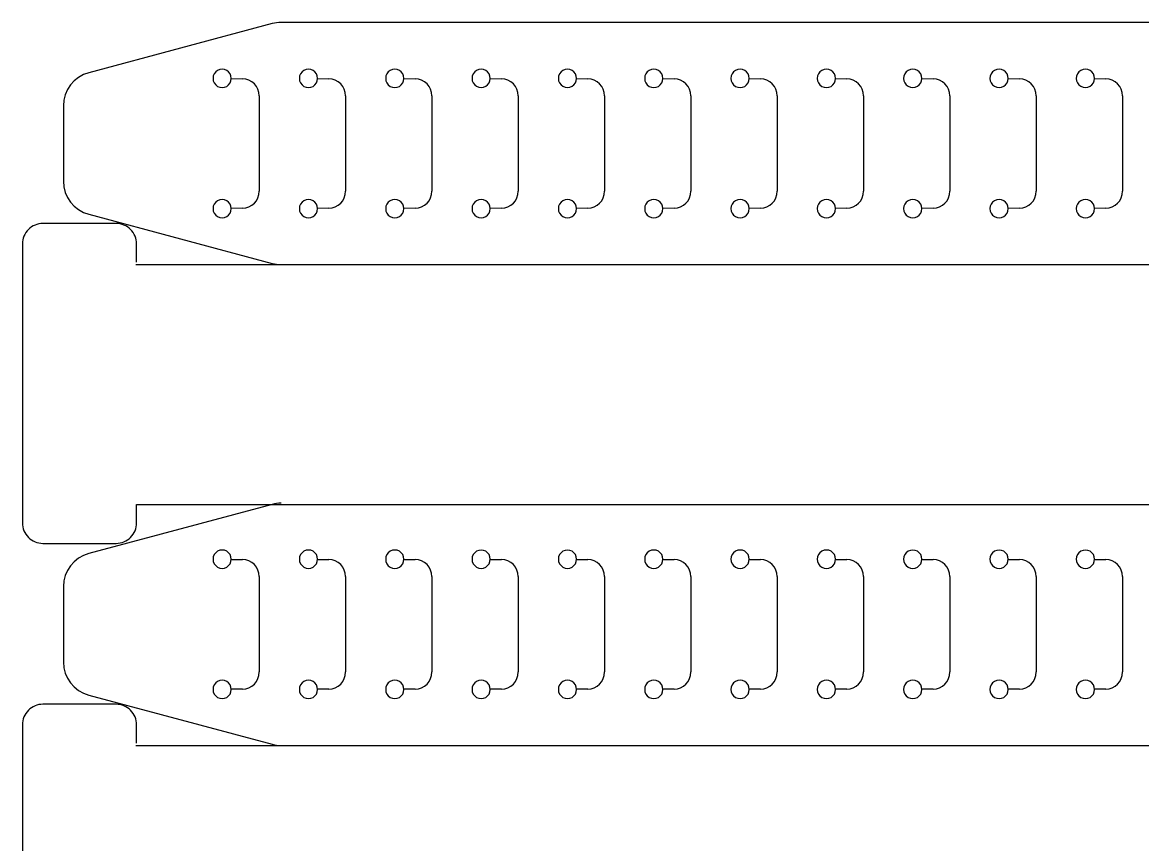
# Model space of a CAD drawing. Extents: x 8 to 984, y 25 to 710.
# Drawn here: x 11.8 to 109.9, y 237.8 to 309.8 of the extents above; entities that cross this region are included whole.
import ezdxf

# ---------------------------------------------------------------- set-up
doc = ezdxf.new("R2010")
doc.units = 0
doc.layers.add('Layer_1', color=7, linetype='CONTINUOUS')

msp = doc.modelspace()

# ---------------------------------------------------------------- linework, layer by layer
at = {"layer": 'Layer_1', "color": 7}
for p, q in [((33.685303, 309.700784), (17.630095, 305.398818)), ((377.04821, 309.803019), (34.461752, 309.803019)), ((15.406563, 302.501048), (15.406563, 295.905012)), ((17.630095, 293.007216), (33.685303, 288.70525)), ((20.02047, 292.206349), (13.620464, 292.206349)), ((11.820477, 290.406335), (11.820477, 266.006353)), ((21.820484, 288.806347), (21.820484, 290.406335)), ((21.761749, 288.603015), (377.04821, 288.603015)), ((33.685303, 267.618406), (17.630095, 263.31644)), ((21.820484, 266.006353), (21.820484, 267.606341)), ((21.820484, 267.606341), (364.406947, 267.606341)), ((13.620464, 264.20634), (20.02047, 264.20634)), ((15.406563, 260.418671), (15.406563, 253.822635)), ((20.02047, 250.123971), (13.620464, 250.123971)), ((17.630095, 250.924839), (33.685303, 246.622872)), ((11.820477, 248.323958), (11.820477, 223.923977)), ((21.820484, 246.72397), (21.820484, 248.323958)), ((21.761749, 246.520637), (377.04821, 246.520637))]:
    msp.add_line(p, q, dxfattribs=at)
at = {"layer": 'Layer_1', "color": 1}
for p, q in [((30.106443, 304.890341), (31.078839, 304.874996)), ((30.106549, 304.903015), (30.106549, 304.903015)), ((37.663419, 304.890341), (38.635816, 304.874996)), ((37.663525, 304.903015), (37.663525, 304.903015)), ((45.220424, 304.890341), (46.192792, 304.874996)), ((45.220501, 304.903015), (45.220501, 304.903015)), ((52.777395, 304.890341), (53.749792, 304.874996)), ((52.777501, 304.903015), (52.777501, 304.903015)), ((60.334372, 304.890341), (61.306768, 304.874996)), ((60.33448, 304.903015), (60.33448, 304.903015)), ((67.89135, 304.890341), (68.863747, 304.874996)), ((67.891454, 304.903015), (67.891454, 304.903015)), ((75.448324, 304.890341), (76.420721, 304.874996)), ((75.44843, 304.903015), (75.44843, 304.903015)), ((83.005327, 304.890341), (83.977697, 304.874996)), ((83.005406, 304.903015), (83.005406, 304.903015)), ((90.562303, 304.890341), (91.534702, 304.874996)), ((90.562409, 304.903015), (90.562409, 304.903015)), ((98.119279, 304.890341), (99.091679, 304.874996)), ((98.119385, 304.903015), (98.119385, 304.903015)), ((105.676258, 304.890341), (106.648657, 304.874996)), ((105.676364, 304.903015), (105.676364, 304.903015)), ((32.555082, 303.375126), (32.555082, 295.030908)), ((40.112058, 303.375126), (40.112058, 295.030908)), ((47.669032, 303.375126), (47.669032, 295.030908)), ((55.226008, 303.375126), (55.226008, 295.030908)), ((62.783014, 303.375126), (62.783014, 295.030908)), ((70.339987, 303.375126), (70.339987, 295.030908)), ((77.896963, 303.375126), (77.896963, 295.030908)), ((85.45394, 303.375126), (85.45394, 295.030908)), ((93.010916, 303.375126), (93.010916, 295.030908)), ((100.567895, 303.375126), (100.567895, 295.030908)), ((108.124898, 303.375126), (108.124898, 295.030908)), ((31.078839, 293.531091), (30.106443, 293.515745)), ((30.106549, 293.503019), (30.106549, 293.503019)), ((38.635816, 293.531091), (37.663419, 293.515745)), ((37.663525, 293.503019), (37.663525, 293.503019)), ((46.192792, 293.531091), (45.220424, 293.515745)), ((45.220501, 293.503019), (45.220501, 293.503019)), ((53.749795, 293.531091), (52.777398, 293.515745)), ((52.777501, 293.503019), (52.777501, 293.503019)), ((61.306771, 293.531091), (60.334374, 293.515745)), ((60.33448, 293.503019), (60.33448, 293.503019)), ((68.863744, 293.531091), (67.891348, 293.515745)), ((67.891454, 293.503019), (67.891454, 293.503019)), ((76.420721, 293.531091), (75.448324, 293.515745)), ((75.44843, 293.503019), (75.44843, 293.503019)), ((83.977697, 293.531091), (83.005327, 293.515745)), ((83.005406, 293.503019), (83.005406, 293.503019)), ((91.5347, 293.531091), (90.562303, 293.515745)), ((90.562409, 293.503019), (90.562409, 293.503019)), ((99.091676, 293.531091), (98.119279, 293.515745)), ((98.119385, 293.503019), (98.119385, 293.503019)), ((106.648655, 293.531091), (105.676258, 293.515745)), ((105.676364, 293.503019), (105.676364, 293.503019)), ((30.106443, 262.807964), (31.078839, 262.792618)), ((30.106549, 262.820638), (30.106549, 262.820638)), ((37.663419, 262.807964), (38.635816, 262.792618)), ((37.663525, 262.820638), (37.663525, 262.820638)), ((45.220422, 262.807964), (46.192792, 262.792618)), ((45.220501, 262.820638), (45.220501, 262.820638)), ((52.777395, 262.807964), (53.749792, 262.792618)), ((52.777501, 262.820638), (52.777501, 262.820638)), ((60.334372, 262.807964), (61.306768, 262.792618)), ((60.334477, 262.820638), (60.334477, 262.820638)), ((67.891348, 262.807964), (68.863744, 262.792618)), ((67.891454, 262.820638), (67.891454, 262.820638)), ((75.448324, 262.807964), (76.420721, 262.792618)), ((75.44843, 262.820638), (75.44843, 262.820638)), ((83.005327, 262.807964), (83.977697, 262.792618)), ((83.005406, 262.820638), (83.005406, 262.820638)), ((90.562303, 262.807964), (91.5347, 262.792618)), ((90.562409, 262.820638), (90.562409, 262.820638)), ((98.119279, 262.807964), (99.091676, 262.792618)), ((98.119385, 262.820638), (98.119385, 262.820638)), ((105.676258, 262.807964), (106.648655, 262.792618)), ((105.676364, 262.820638), (105.676364, 262.820638)), ((32.555082, 261.292748), (32.555082, 252.948531)), ((40.112058, 261.292748), (40.112058, 252.948531)), ((47.669032, 261.292748), (47.669032, 252.948531)), ((55.226008, 261.292748), (55.226008, 252.948531)), ((62.783011, 261.292748), (62.783011, 252.948531)), ((70.339987, 261.292748), (70.339987, 252.948531)), ((77.896963, 261.292748), (77.896963, 252.948531)), ((85.45394, 261.292748), (85.45394, 252.948531)), ((93.010916, 261.292748), (93.010916, 252.948531)), ((100.567895, 261.292748), (100.567895, 252.948531)), ((108.124898, 261.292748), (108.124898, 252.948531)), ((31.078839, 251.448714), (30.106443, 251.433368)), ((30.106549, 251.420641), (30.106549, 251.420641)), ((38.635816, 251.448714), (37.663419, 251.433368)), ((37.663525, 251.420641), (37.663525, 251.420641)), ((46.192792, 251.448714), (45.220422, 251.433368)), ((45.220501, 251.420641), (45.220501, 251.420641)), ((53.749792, 251.448714), (52.777395, 251.433368)), ((52.777501, 251.420641), (52.777501, 251.420641)), ((61.306768, 251.448714), (60.334372, 251.433368)), ((60.334477, 251.420641), (60.334477, 251.420641)), ((68.863744, 251.448714), (67.891348, 251.433368)), ((67.891454, 251.420641), (67.891454, 251.420641)), ((76.420721, 251.448714), (75.448324, 251.433368)), ((75.44843, 251.420641), (75.44843, 251.420641)), ((83.977697, 251.448714), (83.005327, 251.433368)), ((83.005406, 251.420641), (83.005406, 251.420641)), ((91.5347, 251.448714), (90.562303, 251.433368)), ((90.562409, 251.420641), (90.562409, 251.420641)), ((99.091676, 251.448714), (98.119279, 251.433368)), ((98.119385, 251.420641), (98.119385, 251.420641)), ((106.648655, 251.448714), (105.676258, 251.433368)), ((105.676364, 251.420641), (105.676364, 251.420641))]:
    msp.add_line(p, q, dxfattribs=at)
at = {"layer": 'Layer_1', "color": 7}
for points in [[(34.461752, 309.803019), (34.199581, 309.803019), (33.938541, 309.768649), (33.685305, 309.700784)], [(17.630095, 305.398818), (16.318553, 305.047398), (15.406566, 303.858863), (15.406563, 302.501048)], [(15.406563, 295.904985), (15.406566, 294.54717), (16.318553, 293.358662), (17.630095, 293.007216)], [(12.347686, 291.679113), (12.010104, 291.341558), (11.820477, 290.883723), (11.820477, 290.406335)], [(13.620464, 292.206349), (13.143076, 292.206349), (12.685241, 292.016695), (12.347686, 291.679113)], [(21.293275, 291.67914), (20.955719, 292.016695), (20.497858, 292.206349), (20.02047, 292.206349)], [(21.820484, 290.406335), (21.820484, 290.883723), (21.630857, 291.341558), (21.293275, 291.67914)], [(33.685303, 288.70525), (33.938538, 288.637411), (34.199581, 288.603015), (34.461749, 288.603015)], [(34.461749, 267.720641), (34.199579, 267.720641), (33.938538, 267.686272), (33.685303, 267.618406)], [(11.820477, 266.006353), (11.820477, 265.528965), (12.010104, 265.07113), (12.347686, 264.733549)], [(21.293275, 264.733549), (21.630857, 265.071104), (21.820484, 265.528939), (21.820484, 266.006353)], [(12.347686, 264.733549), (12.685241, 264.395993), (13.143076, 264.20634), (13.620464, 264.20634)], [(20.02047, 264.20634), (20.497858, 264.20634), (20.955719, 264.395967), (21.293275, 264.733549)], [(17.630095, 263.31644), (16.318553, 262.965021), (15.406566, 261.776486), (15.406563, 260.418671)], [(15.406563, 253.822608), (15.406566, 252.464793), (16.318553, 251.276285), (17.630095, 250.924839)], [(13.620464, 250.123971), (13.143076, 250.123971), (12.685241, 249.934318), (12.347686, 249.596736)], [(21.293275, 249.596763), (20.955719, 249.934318), (20.497858, 250.123971), (20.02047, 250.123971)], [(12.347686, 249.596736), (12.010104, 249.259181), (11.820477, 248.801346), (11.820477, 248.323958)], [(21.820484, 248.323958), (21.820484, 248.801346), (21.630857, 249.259181), (21.293275, 249.596763)], [(33.685303, 246.622872), (33.938538, 246.555033), (34.199579, 246.520637), (34.461749, 246.520637)]]:
    msp.add_open_spline(points, degree=3, dxfattribs=at)
at = {"layer": 'Layer_1', "color": 1}
for points in [[(28.905676, 305.598393), (28.657706, 305.454803), (28.50547, 305.189559), (28.506563, 304.903015)], [(29.707435, 305.598393), (29.459468, 305.741982), (29.153641, 305.741982), (28.905674, 305.598393)], [(30.106549, 304.903015), (30.107607, 305.189559), (29.955403, 305.454803), (29.707435, 305.598393)], [(36.46265, 305.598393), (36.214685, 305.454803), (36.062446, 305.189559), (36.063536, 304.903015)], [(37.264411, 305.598393), (37.016447, 305.741982), (36.71062, 305.741982), (36.46265, 305.598393)], [(37.663525, 304.903015), (37.664583, 305.189559), (37.512379, 305.454803), (37.264411, 305.598393)], [(44.019568, 305.598552), (43.771571, 305.454936), (43.619346, 305.189612), (43.620513, 304.903015)], [(44.821446, 305.598552), (44.573449, 305.742194), (44.267564, 305.742194), (44.019568, 305.598552)], [(45.220501, 304.903015), (45.221559, 305.189612), (45.069442, 305.454936), (44.821446, 305.598552)], [(51.577489, 305.595853), (51.329966, 305.452951), (51.177486, 305.188844), (51.177486, 304.903015)], [(52.377499, 305.595853), (52.129978, 305.738754), (51.825012, 305.738754), (51.577489, 305.595853)], [(52.777501, 304.903015), (52.777501, 305.188844), (52.625022, 305.452951), (52.377499, 305.595853)], [(59.134468, 305.595853), (58.886942, 305.452951), (58.734463, 305.188844), (58.734463, 304.903015)], [(59.934472, 305.595853), (59.686952, 305.738754), (59.381991, 305.738754), (59.134468, 305.595853)], [(60.33448, 304.903015), (60.33448, 305.188844), (60.181995, 305.452951), (59.934472, 305.595853)], [(66.690579, 305.598393), (66.442611, 305.454803), (66.290375, 305.189559), (66.291465, 304.903015)], [(67.492343, 305.598393), (67.244375, 305.741982), (66.938549, 305.741982), (66.690581, 305.598393)], [(67.891454, 304.903015), (67.892512, 305.189559), (67.740308, 305.454803), (67.49234, 305.598393)], [(74.247555, 305.598393), (73.999587, 305.454803), (73.847351, 305.189559), (73.848442, 304.903015)], [(75.049317, 305.598393), (74.801349, 305.741982), (74.495522, 305.741982), (74.247555, 305.598393)], [(75.44843, 304.903015), (75.449488, 305.189559), (75.297284, 305.454803), (75.049317, 305.598393)], [(81.804473, 305.598552), (81.556474, 305.454936), (81.404256, 305.189612), (81.405418, 304.903015)], [(82.606351, 305.598552), (82.358354, 305.742194), (82.05247, 305.742194), (81.804473, 305.598552)], [(83.005406, 304.903015), (83.006464, 305.189612), (82.854348, 305.454936), (82.606351, 305.598552)], [(89.362399, 305.595853), (89.114876, 305.452951), (88.962394, 305.188844), (88.962394, 304.903015)], [(90.162404, 305.595853), (89.914881, 305.738754), (89.609922, 305.738754), (89.362399, 305.595853)], [(90.562409, 304.903015), (90.562409, 305.188844), (90.409929, 305.452951), (90.162404, 305.595853)], [(96.919373, 305.595853), (96.67185, 305.452951), (96.51937, 305.188844), (96.51937, 304.903015)], [(97.719383, 305.595853), (97.47186, 305.738754), (97.166896, 305.738754), (96.919373, 305.595853)], [(98.119385, 304.903015), (98.119385, 305.188844), (97.966906, 305.452951), (97.719383, 305.595853)], [(104.476354, 305.595853), (104.228831, 305.452951), (104.076352, 305.188844), (104.076352, 304.903015)], [(105.276359, 305.595853), (105.028836, 305.738754), (104.723877, 305.738754), (104.476354, 305.595853)], [(105.676364, 304.903015), (105.676364, 305.188844), (105.523882, 305.452951), (105.276359, 305.595853)], [(28.506563, 304.903015), (28.505505, 304.616498), (28.657706, 304.351253), (28.905676, 304.207663)], [(28.905676, 304.207663), (29.153644, 304.064074), (29.45947, 304.064074), (29.707438, 304.207663)], [(29.707435, 304.207663), (29.955403, 304.351253), (30.107641, 304.616498), (30.106549, 304.903015)], [(32.555082, 303.375126), (32.555085, 304.194302), (31.897902, 304.861978), (31.078839, 304.874943)], [(36.063539, 304.903015), (36.062481, 304.616498), (36.214685, 304.351253), (36.462653, 304.207663)], [(36.46265, 304.207663), (36.710617, 304.064074), (37.016444, 304.064074), (37.264411, 304.207663)], [(37.264411, 304.207663), (37.512379, 304.351253), (37.664618, 304.616498), (37.663527, 304.903015)], [(40.112058, 303.375126), (40.112061, 304.194302), (39.454878, 304.861978), (38.635816, 304.874943)], [(43.620513, 304.903015), (43.619454, 304.616445), (43.771571, 304.351121), (44.019568, 304.207505)], [(44.019568, 304.207505), (44.267564, 304.063862), (44.573449, 304.063862), (44.821446, 304.207505)], [(44.821446, 304.207505), (45.069442, 304.351121), (45.221665, 304.616445), (45.220501, 304.903015)], [(47.669032, 303.375126), (47.669035, 304.194302), (47.011855, 304.861978), (46.192792, 304.874943)], [(51.177486, 304.903015), (51.177486, 304.617212), (51.329966, 304.353105), (51.577489, 304.210203)], [(51.577489, 304.210203), (51.825012, 304.067276), (52.129978, 304.067276), (52.377499, 304.210203)], [(52.377499, 304.210203), (52.625022, 304.353105), (52.777501, 304.617212), (52.777501, 304.903015)], [(55.226008, 303.375126), (55.226011, 304.194302), (54.568847, 304.861952), (53.749795, 304.874943)], [(58.734463, 304.903015), (58.734463, 304.617212), (58.886942, 304.353105), (59.134468, 304.210203)], [(59.134468, 304.210203), (59.381991, 304.067276), (59.686952, 304.067276), (59.934472, 304.210203)], [(59.934472, 304.210203), (60.181995, 304.353105), (60.33448, 304.617212), (60.33448, 304.903015)], [(62.783014, 303.375126), (62.783016, 304.194302), (62.125831, 304.861978), (61.306771, 304.874943)], [(66.291468, 304.903015), (66.29041, 304.616498), (66.442611, 304.351253), (66.690581, 304.207663)], [(66.690579, 304.207663), (66.938546, 304.064074), (67.244375, 304.064074), (67.49234, 304.207663)], [(67.492343, 304.207663), (67.74031, 304.351253), (67.892549, 304.616498), (67.891456, 304.903015)], [(70.339987, 303.375126), (70.33999, 304.194302), (69.682807, 304.861978), (68.863744, 304.874943)], [(73.848442, 304.903015), (73.847383, 304.616498), (73.999587, 304.351253), (74.247555, 304.207663)], [(74.247555, 304.207663), (74.495525, 304.064074), (74.801349, 304.064074), (75.049317, 304.207663)], [(75.049317, 304.207663), (75.297284, 304.351253), (75.449523, 304.616498), (75.44843, 304.903015)], [(77.896963, 303.375126), (77.896966, 304.194302), (77.239783, 304.861978), (76.420721, 304.874943)], [(81.405418, 304.903015), (81.404359, 304.616445), (81.556474, 304.351121), (81.804473, 304.207505)], [(81.804473, 304.207505), (82.052472, 304.063862), (82.358354, 304.063862), (82.606351, 304.207505)], [(82.606351, 304.207505), (82.854348, 304.351121), (83.006573, 304.616445), (83.005406, 304.903015)], [(85.45394, 303.375126), (85.453942, 304.194302), (84.79676, 304.861978), (83.977697, 304.874943)], [(88.962394, 304.903015), (88.962394, 304.617212), (89.114876, 304.353105), (89.362399, 304.210203)], [(89.362399, 304.210203), (89.609922, 304.067276), (89.914881, 304.067276), (90.162404, 304.210203)], [(90.162404, 304.210203), (90.409929, 304.353105), (90.562409, 304.617212), (90.562409, 304.903015)], [(93.010916, 303.375126), (93.010919, 304.194302), (92.353752, 304.861952), (91.5347, 304.874943)], [(96.51937, 304.903015), (96.51937, 304.617212), (96.671852, 304.353105), (96.919373, 304.210203)], [(96.919373, 304.210203), (97.166896, 304.067276), (97.47186, 304.067276), (97.719383, 304.210203)], [(97.719383, 304.210203), (97.966906, 304.353105), (98.119385, 304.617212), (98.119385, 304.903015)], [(100.567895, 303.375126), (100.567897, 304.194302), (99.910728, 304.861952), (99.091676, 304.874943)], [(104.076349, 304.903015), (104.076349, 304.617212), (104.228829, 304.353105), (104.476354, 304.210203)], [(104.476354, 304.210203), (104.723877, 304.067276), (105.028836, 304.067276), (105.276359, 304.210203)], [(105.276359, 304.210203), (105.523882, 304.353105), (105.676364, 304.617212), (105.676364, 304.903015)], [(108.124898, 303.375126), (108.1249, 304.194302), (107.467717, 304.861978), (106.648655, 304.874943)], [(28.905676, 294.198397), (28.657706, 294.054807), (28.50547, 293.789562), (28.506563, 293.503019)], [(29.707435, 294.198397), (29.459468, 294.341986), (29.153641, 294.341986), (28.905674, 294.198397)], [(30.106549, 293.503019), (30.107607, 293.789562), (29.955403, 294.054807), (29.707435, 294.198397)], [(31.078839, 293.531091), (31.897902, 293.544056), (32.555085, 294.211758), (32.555082, 295.030908)], [(36.46265, 294.198397), (36.214685, 294.054807), (36.062446, 293.789562), (36.063536, 293.503019)], [(37.264411, 294.198397), (37.016447, 294.341986), (36.71062, 294.341986), (36.46265, 294.198397)], [(37.663525, 293.503019), (37.664583, 293.789562), (37.512379, 294.054807), (37.264411, 294.198397)], [(38.635816, 293.531091), (39.454881, 293.544056), (40.112061, 294.211758), (40.112058, 295.030908)], [(44.019568, 294.198555), (43.771571, 294.054939), (43.619346, 293.789615), (43.620513, 293.503019)], [(44.821446, 294.198555), (44.573449, 294.342198), (44.267564, 294.342198), (44.019568, 294.198555)], [(45.220501, 293.503019), (45.221559, 293.789615), (45.069442, 294.054939), (44.821446, 294.198555)], [(46.192792, 293.531091), (47.011857, 293.544056), (47.669035, 294.211758), (47.669032, 295.030908)], [(51.577489, 294.195857), (51.329966, 294.052955), (51.177486, 293.788848), (51.177486, 293.503019)], [(52.377499, 294.195857), (52.129978, 294.338758), (51.825012, 294.338758), (51.577489, 294.195857)], [(52.777501, 293.503019), (52.777501, 293.788848), (52.625022, 294.052955), (52.377499, 294.195857)], [(53.749795, 293.531091), (54.568847, 293.544056), (55.226011, 294.211758), (55.226008, 295.030908)], [(59.134468, 294.195857), (58.886942, 294.052955), (58.734463, 293.788848), (58.734463, 293.503019)], [(59.934472, 294.195857), (59.686952, 294.338758), (59.381991, 294.338758), (59.134468, 294.195857)], [(60.33448, 293.503019), (60.33448, 293.788848), (60.181995, 294.052955), (59.934472, 294.195857)], [(61.306771, 293.531091), (62.125834, 293.544056), (62.783016, 294.211758), (62.783014, 295.030908)], [(66.690579, 294.198397), (66.442611, 294.054807), (66.290375, 293.789562), (66.291465, 293.503019)], [(67.492343, 294.198397), (67.244375, 294.341986), (66.938549, 294.341986), (66.690581, 294.198397)], [(67.891454, 293.503019), (67.892512, 293.789562), (67.740308, 294.054807), (67.49234, 294.198397)], [(68.863744, 293.531091), (69.682807, 293.544056), (70.33999, 294.211758), (70.339987, 295.030908)], [(74.247555, 294.198397), (73.999587, 294.054807), (73.847351, 293.789562), (73.848442, 293.503019)], [(75.049317, 294.198397), (74.801349, 294.341986), (74.495522, 294.341986), (74.247555, 294.198397)], [(75.44843, 293.503019), (75.449488, 293.789562), (75.297284, 294.054807), (75.049317, 294.198397)], [(76.420721, 293.531091), (77.239783, 293.544056), (77.896966, 294.211758), (77.896963, 295.030908)], [(81.804473, 294.198555), (81.556474, 294.054939), (81.404256, 293.789615), (81.405418, 293.503019)], [(82.606351, 294.198555), (82.358354, 294.342198), (82.05247, 294.342198), (81.804473, 294.198555)], [(83.005406, 293.503019), (83.006464, 293.789615), (82.854348, 294.054939), (82.606351, 294.198555)], [(83.977697, 293.531091), (84.79676, 293.544056), (85.453942, 294.211758), (85.45394, 295.030908)], [(89.362399, 294.195857), (89.114876, 294.052955), (88.962394, 293.788848), (88.962394, 293.503019)], [(90.162404, 294.195857), (89.914881, 294.338758), (89.609922, 294.338758), (89.362399, 294.195857)], [(90.562409, 293.503019), (90.562409, 293.788848), (90.409929, 294.052955), (90.162404, 294.195857)], [(91.5347, 293.531091), (92.353752, 293.544056), (93.010919, 294.211758), (93.010916, 295.030908)], [(96.919373, 294.195857), (96.67185, 294.052955), (96.51937, 293.788848), (96.51937, 293.503019)], [(97.719383, 294.195857), (97.47186, 294.338758), (97.166896, 294.338758), (96.919373, 294.195857)], [(98.119385, 293.503019), (98.119385, 293.788848), (97.966906, 294.052955), (97.719383, 294.195857)], [(99.091676, 293.531091), (99.910728, 293.544056), (100.567897, 294.211758), (100.567895, 295.030908)], [(104.476354, 294.195857), (104.228831, 294.052955), (104.076352, 293.788848), (104.076352, 293.503019)], [(105.276359, 294.195857), (105.028836, 294.338758), (104.723877, 294.338758), (104.476354, 294.195857)], [(105.676364, 293.503019), (105.676364, 293.788848), (105.523882, 294.052955), (105.276359, 294.195857)], [(106.648655, 293.531091), (107.467717, 293.544056), (108.1249, 294.211758), (108.124898, 295.030908)], [(28.506563, 293.503019), (28.505505, 293.216501), (28.657706, 292.951257), (28.905676, 292.807667)], [(29.707435, 292.807667), (29.955403, 292.951257), (30.107641, 293.216501), (30.106549, 293.503019)], [(36.063539, 293.503019), (36.062481, 293.216501), (36.214685, 292.951257), (36.462653, 292.807667)], [(37.264411, 292.807667), (37.512379, 292.951257), (37.664618, 293.216501), (37.663527, 293.503019)], [(43.620513, 293.503019), (43.619454, 293.216448), (43.771571, 292.951124), (44.019568, 292.807482)], [(44.821446, 292.807482), (45.069442, 292.951124), (45.221665, 293.216448), (45.220501, 293.503019)], [(51.177486, 293.503019), (51.177486, 293.217216), (51.329966, 292.953109), (51.577489, 292.810207)], [(52.377499, 292.810207), (52.625022, 292.953109), (52.777501, 293.217216), (52.777501, 293.503019)], [(58.734463, 293.503019), (58.734463, 293.217216), (58.886942, 292.953109), (59.134468, 292.810207)], [(59.934472, 292.810207), (60.181995, 292.953109), (60.33448, 293.217216), (60.33448, 293.503019)], [(66.291468, 293.503019), (66.29041, 293.216501), (66.442611, 292.951257), (66.690581, 292.807667)], [(67.492343, 292.807667), (67.74031, 292.951257), (67.892549, 293.216501), (67.891456, 293.503019)], [(73.848442, 293.503019), (73.847383, 293.216501), (73.999587, 292.951257), (74.247555, 292.807667)], [(75.049317, 292.807667), (75.297284, 292.951257), (75.449523, 293.216501), (75.44843, 293.503019)], [(81.405418, 293.503019), (81.404359, 293.216448), (81.556474, 292.951124), (81.804473, 292.807482)], [(82.606351, 292.807482), (82.854348, 292.951124), (83.006573, 293.216448), (83.005406, 293.503019)], [(88.962394, 293.503019), (88.962394, 293.217216), (89.114876, 292.953109), (89.362399, 292.810207)], [(90.162404, 292.810207), (90.409929, 292.953109), (90.562409, 293.217216), (90.562409, 293.503019)], [(96.51937, 293.503019), (96.51937, 293.217216), (96.671852, 292.953109), (96.919373, 292.810207)], [(97.719383, 292.810207), (97.966906, 292.953109), (98.119385, 293.217216), (98.119385, 293.503019)], [(104.076349, 293.503019), (104.076349, 293.217216), (104.228829, 292.953109), (104.476354, 292.810207)], [(105.276359, 292.810207), (105.523882, 292.953109), (105.676364, 293.217216), (105.676364, 293.503019)], [(28.905676, 292.807667), (29.153644, 292.664078), (29.45947, 292.664078), (29.707438, 292.807667)], [(36.46265, 292.807667), (36.710617, 292.664078), (37.016444, 292.664078), (37.264411, 292.807667)], [(44.019568, 292.807482), (44.267564, 292.663866), (44.573449, 292.663866), (44.821446, 292.807482)], [(51.577489, 292.810207), (51.825012, 292.667279), (52.129978, 292.667279), (52.377499, 292.810207)], [(59.134468, 292.810207), (59.381991, 292.667279), (59.686952, 292.667279), (59.934472, 292.810207)], [(66.690579, 292.807667), (66.938546, 292.664078), (67.244375, 292.664078), (67.49234, 292.807667)], [(74.247555, 292.807667), (74.495525, 292.664078), (74.801349, 292.664078), (75.049317, 292.807667)], [(81.804473, 292.807482), (82.052472, 292.663866), (82.358354, 292.663866), (82.606351, 292.807482)], [(89.362399, 292.810207), (89.609922, 292.667279), (89.914881, 292.667279), (90.162404, 292.810207)], [(96.919373, 292.810207), (97.166896, 292.667279), (97.47186, 292.667279), (97.719383, 292.810207)], [(104.476354, 292.810207), (104.723877, 292.667279), (105.028836, 292.667279), (105.276359, 292.810207)], [(28.905674, 263.516015), (28.657706, 263.372426), (28.505468, 263.107181), (28.50656, 262.820638)], [(28.50656, 262.820638), (28.505502, 262.53412), (28.657706, 262.268875), (28.905674, 262.125286)], [(29.707435, 263.516015), (29.459468, 263.659605), (29.153641, 263.659605), (28.905674, 263.516015)], [(30.106549, 262.820638), (30.107607, 263.107181), (29.955403, 263.372426), (29.707435, 263.516015)], [(29.707435, 262.125286), (29.955403, 262.268875), (30.107641, 262.53412), (30.106549, 262.820638)], [(36.46265, 263.516015), (36.214682, 263.372426), (36.062444, 263.107181), (36.063536, 262.820638)], [(36.063536, 262.820638), (36.062478, 262.53412), (36.214682, 262.268875), (36.46265, 262.125286)], [(37.264411, 263.516015), (37.016444, 263.659605), (36.710617, 263.659605), (36.46265, 263.516015)], [(37.663525, 262.820638), (37.664583, 263.107181), (37.512379, 263.372426), (37.264411, 263.516015)], [(37.264411, 262.125286), (37.512379, 262.268875), (37.664618, 262.53412), (37.663525, 262.820638)], [(44.019568, 263.516174), (43.771571, 263.372558), (43.619346, 263.107234), (43.620513, 262.820638)], [(43.620513, 262.820638), (43.619454, 262.534067), (43.771571, 262.268743), (44.019568, 262.125127)], [(44.821446, 263.516174), (44.573449, 263.659816), (44.267564, 263.659816), (44.019568, 263.516174)], [(45.220501, 262.820638), (45.221559, 263.107234), (45.069442, 263.372558), (44.821446, 263.516174)], [(44.821446, 262.125127), (45.069442, 262.268743), (45.221665, 262.534067), (45.220501, 262.820638)], [(51.577489, 263.513475), (51.329966, 263.370574), (51.177486, 263.106467), (51.177486, 262.820638)], [(51.177486, 262.820638), (51.177486, 262.534835), (51.329966, 262.270728), (51.577489, 262.127826)], [(52.377499, 263.513475), (52.129976, 263.656377), (51.825012, 263.656377), (51.577489, 263.513475)], [(52.777501, 262.820638), (52.777501, 263.106467), (52.625022, 263.370574), (52.377499, 263.513475)], [(52.377499, 262.127826), (52.625022, 262.270728), (52.777501, 262.534835), (52.777501, 262.820638)], [(59.134468, 263.513475), (58.886942, 263.370574), (58.734463, 263.106467), (58.734463, 262.820638)], [(58.734463, 262.820638), (58.734463, 262.534835), (58.886942, 262.270728), (59.134468, 262.127826)], [(59.934472, 263.513475), (59.686949, 263.656377), (59.381991, 263.656377), (59.134468, 263.513475)], [(60.334477, 262.820638), (60.334477, 263.106467), (60.181995, 263.370574), (59.934472, 263.513475)], [(59.934472, 262.127826), (60.181995, 262.270728), (60.334477, 262.534835), (60.334477, 262.820638)], [(66.690579, 263.516015), (66.442611, 263.372426), (66.290373, 263.107181), (66.291465, 262.820638)], [(66.291465, 262.820638), (66.290407, 262.53412), (66.442611, 262.268875), (66.690579, 262.125286)], [(67.49234, 263.516015), (67.244373, 263.659605), (66.938546, 263.659605), (66.690579, 263.516015)], [(67.891454, 262.820638), (67.892512, 263.107181), (67.740308, 263.372426), (67.49234, 263.516015)], [(67.49234, 262.125286), (67.740308, 262.268875), (67.892546, 262.53412), (67.891454, 262.820638)], [(74.247555, 263.516015), (73.999587, 263.372426), (73.847349, 263.107181), (73.848442, 262.820638)], [(73.848442, 262.820638), (73.847383, 262.53412), (73.999587, 262.268875), (74.247555, 262.125286)], [(75.049317, 263.516015), (74.801349, 263.659605), (74.495522, 263.659605), (74.247555, 263.516015)], [(75.44843, 262.820638), (75.449488, 263.107181), (75.297284, 263.372426), (75.049317, 263.516015)], [(75.049317, 262.125286), (75.297284, 262.268875), (75.449523, 262.53412), (75.44843, 262.820638)], [(81.804473, 263.516174), (81.556474, 263.372558), (81.404254, 263.107234), (81.405418, 262.820638)], [(81.405418, 262.820638), (81.404359, 262.534067), (81.556474, 262.268743), (81.804473, 262.125127)], [(82.606351, 263.516174), (82.358354, 263.659816), (82.05247, 263.659816), (81.804473, 263.516174)], [(83.005406, 262.820638), (83.006464, 263.107234), (82.854348, 263.372558), (82.606351, 263.516174)], [(82.606351, 262.125127), (82.854348, 262.268743), (83.006573, 262.534067), (83.005406, 262.820638)], [(89.362399, 263.513475), (89.114876, 263.370574), (88.962394, 263.106467), (88.962394, 262.820638)], [(88.962394, 262.820638), (88.962394, 262.534835), (89.114876, 262.270728), (89.362399, 262.127826)], [(90.162404, 263.513475), (89.914881, 263.656377), (89.609922, 263.656377), (89.362399, 263.513475)], [(90.562409, 262.820638), (90.562409, 263.106467), (90.409929, 263.370574), (90.162404, 263.513475)], [(90.162404, 262.127826), (90.409929, 262.270728), (90.562409, 262.534835), (90.562409, 262.820638)], [(96.919373, 263.513475), (96.67185, 263.370574), (96.51937, 263.106467), (96.51937, 262.820638)], [(96.51937, 262.820638), (96.51937, 262.534835), (96.67185, 262.270728), (96.919373, 262.127826)], [(97.719383, 263.513475), (97.47186, 263.656377), (97.166896, 263.656377), (96.919373, 263.513475)], [(98.119385, 262.820638), (98.119385, 263.106467), (97.966906, 263.370574), (97.719383, 263.513475)], [(97.719383, 262.127826), (97.966906, 262.270728), (98.119385, 262.534835), (98.119385, 262.820638)], [(104.476354, 263.513475), (104.228829, 263.370574), (104.076349, 263.106467), (104.076349, 262.820638)], [(104.076349, 262.820638), (104.076349, 262.534835), (104.228829, 262.270728), (104.476354, 262.127826)], [(105.276359, 263.513475), (105.028836, 263.656377), (104.723877, 263.656377), (104.476354, 263.513475)], [(105.676364, 262.820638), (105.676364, 263.106467), (105.523882, 263.370574), (105.276359, 263.513475)], [(105.276359, 262.127826), (105.523882, 262.270728), (105.676364, 262.534835), (105.676364, 262.820638)], [(28.905674, 262.125286), (29.153641, 261.981697), (29.459468, 261.981697), (29.707435, 262.125286)], [(32.555082, 261.292748), (32.555085, 262.111925), (31.897902, 262.779601), (31.078839, 262.792565)], [(36.46265, 262.125286), (36.710617, 261.981697), (37.016444, 261.981697), (37.264411, 262.125286)], [(40.112058, 261.292748), (40.112061, 262.111925), (39.454878, 262.779601), (38.635816, 262.792565)], [(44.019568, 262.125127), (44.267564, 261.981485), (44.573449, 261.981485), (44.821446, 262.125127)], [(47.669032, 261.292748), (47.669035, 262.111925), (47.011855, 262.779601), (46.192792, 262.792565)], [(51.577489, 262.127826), (51.825012, 261.984898), (52.129976, 261.984898), (52.377499, 262.127826)], [(55.226008, 261.292748), (55.226011, 262.111925), (54.568844, 262.779574), (53.749792, 262.792565)], [(59.134468, 262.127826), (59.381991, 261.984898), (59.686949, 261.984898), (59.934472, 262.127826)], [(62.783011, 261.292748), (62.783014, 262.111925), (62.125831, 262.779601), (61.306768, 262.792565)], [(66.690579, 262.125286), (66.938546, 261.981697), (67.244373, 261.981697), (67.49234, 262.125286)], [(70.339987, 261.292748), (70.33999, 262.111925), (69.682807, 262.779601), (68.863744, 262.792565)], [(74.247555, 262.125286), (74.495522, 261.981697), (74.801349, 261.981697), (75.049317, 262.125286)], [(77.896963, 261.292748), (77.896966, 262.111925), (77.239783, 262.779601), (76.420721, 262.792565)], [(81.804473, 262.125127), (82.05247, 261.981485), (82.358354, 261.981485), (82.606351, 262.125127)], [(85.45394, 261.292748), (85.453942, 262.111925), (84.79676, 262.779601), (83.977697, 262.792565)], [(89.362399, 262.127826), (89.609922, 261.984898), (89.914881, 261.984898), (90.162404, 262.127826)], [(93.010916, 261.292748), (93.010919, 262.111925), (92.353752, 262.779574), (91.5347, 262.792565)], [(96.919373, 262.127826), (97.166896, 261.984898), (97.47186, 261.984898), (97.719383, 262.127826)], [(100.567895, 261.292748), (100.567897, 262.111925), (99.910728, 262.779574), (99.091676, 262.792565)], [(104.476354, 262.127826), (104.723877, 261.984898), (105.028836, 261.984898), (105.276359, 262.127826)], [(108.124898, 261.292748), (108.1249, 262.111925), (107.467717, 262.779601), (106.648655, 262.792565)], [(28.905674, 252.116019), (28.657706, 251.97243), (28.505468, 251.707185), (28.50656, 251.420641)], [(29.707435, 252.116019), (29.459468, 252.259609), (29.153641, 252.259609), (28.905674, 252.116019)], [(30.106549, 251.420641), (30.107607, 251.707185), (29.955403, 251.97243), (29.707435, 252.116019)], [(31.078839, 251.448714), (31.897902, 251.461678), (32.555085, 252.129381), (32.555082, 252.948531)], [(36.46265, 252.116019), (36.214682, 251.97243), (36.062444, 251.707185), (36.063536, 251.420641)], [(37.264411, 252.116019), (37.016444, 252.259609), (36.710617, 252.259609), (36.46265, 252.116019)], [(37.663525, 251.420641), (37.664583, 251.707185), (37.512379, 251.97243), (37.264411, 252.116019)], [(38.635816, 251.448714), (39.454878, 251.461678), (40.112061, 252.129381), (40.112058, 252.948531)], [(44.019568, 252.116178), (43.771571, 251.972562), (43.619346, 251.707238), (43.620513, 251.420641)], [(44.821446, 252.116178), (44.573449, 252.25982), (44.267564, 252.25982), (44.019568, 252.116178)], [(45.220501, 251.420641), (45.221559, 251.707238), (45.069442, 251.972562), (44.821446, 252.116178)], [(46.192792, 251.448714), (47.011855, 251.461678), (47.669035, 252.129381), (47.669032, 252.948531)], [(51.577489, 252.113479), (51.329966, 251.970578), (51.177486, 251.706471), (51.177486, 251.420641)], [(52.377499, 252.113479), (52.129976, 252.256381), (51.825012, 252.256381), (51.577489, 252.113479)], [(52.777501, 251.420641), (52.777501, 251.706471), (52.625022, 251.970578), (52.377499, 252.113479)], [(53.749792, 251.448714), (54.568844, 251.461678), (55.226011, 252.129381), (55.226008, 252.948531)], [(59.134468, 252.113479), (58.886942, 251.970578), (58.734463, 251.706471), (58.734463, 251.420641)], [(59.934472, 252.113479), (59.686949, 252.256381), (59.381991, 252.256381), (59.134468, 252.113479)], [(60.334477, 251.420641), (60.334477, 251.706471), (60.181995, 251.970578), (59.934472, 252.113479)], [(61.306768, 251.448714), (62.125831, 251.461678), (62.783014, 252.129381), (62.783011, 252.948531)], [(66.690579, 252.116019), (66.442611, 251.97243), (66.290373, 251.707185), (66.291465, 251.420641)], [(67.49234, 252.116019), (67.244373, 252.259609), (66.938546, 252.259609), (66.690579, 252.116019)], [(67.891454, 251.420641), (67.892512, 251.707185), (67.740308, 251.97243), (67.49234, 252.116019)], [(68.863744, 251.448714), (69.682807, 251.461678), (70.33999, 252.129381), (70.339987, 252.948531)], [(74.247555, 252.116019), (73.999587, 251.97243), (73.847349, 251.707185), (73.848442, 251.420641)], [(75.049317, 252.116019), (74.801349, 252.259609), (74.495522, 252.259609), (74.247555, 252.116019)], [(75.44843, 251.420641), (75.449488, 251.707185), (75.297284, 251.97243), (75.049317, 252.116019)], [(76.420721, 251.448714), (77.239783, 251.461678), (77.896966, 252.129381), (77.896963, 252.948531)], [(81.804473, 252.116178), (81.556474, 251.972562), (81.404254, 251.707238), (81.405418, 251.420641)], [(82.606351, 252.116178), (82.358354, 252.25982), (82.05247, 252.25982), (81.804473, 252.116178)], [(83.005406, 251.420641), (83.006464, 251.707238), (82.854348, 251.972562), (82.606351, 252.116178)], [(83.977697, 251.448714), (84.79676, 251.461678), (85.453942, 252.129381), (85.45394, 252.948531)], [(89.362399, 252.113479), (89.114876, 251.970578), (88.962394, 251.706471), (88.962394, 251.420641)], [(90.162404, 252.113479), (89.914881, 252.256381), (89.609922, 252.256381), (89.362399, 252.113479)], [(90.562409, 251.420641), (90.562409, 251.706471), (90.409929, 251.970578), (90.162404, 252.113479)], [(91.5347, 251.448714), (92.353752, 251.461678), (93.010919, 252.129381), (93.010916, 252.948531)], [(96.919373, 252.113479), (96.67185, 251.970578), (96.51937, 251.706471), (96.51937, 251.420641)], [(97.719383, 252.113479), (97.47186, 252.256381), (97.166896, 252.256381), (96.919373, 252.113479)], [(98.119385, 251.420641), (98.119385, 251.706471), (97.966906, 251.970578), (97.719383, 252.113479)], [(99.091676, 251.448714), (99.910728, 251.461678), (100.567897, 252.129381), (100.567895, 252.948531)], [(104.476354, 252.113479), (104.228829, 251.970578), (104.076349, 251.706471), (104.076349, 251.420641)], [(105.276359, 252.113479), (105.028836, 252.256381), (104.723877, 252.256381), (104.476354, 252.113479)], [(105.676364, 251.420641), (105.676364, 251.706471), (105.523882, 251.970578), (105.276359, 252.113479)], [(106.648655, 251.448714), (107.467717, 251.461678), (108.1249, 252.129381), (108.124898, 252.948531)], [(28.50656, 251.420641), (28.505502, 251.134124), (28.657706, 250.868879), (28.905674, 250.72529)], [(29.707435, 250.72529), (29.955403, 250.868879), (30.107641, 251.134124), (30.106549, 251.420641)], [(36.063536, 251.420641), (36.062478, 251.134124), (36.214682, 250.868879), (36.46265, 250.72529)], [(37.264411, 250.72529), (37.512379, 250.868879), (37.664618, 251.134124), (37.663525, 251.420641)], [(43.620513, 251.420641), (43.619454, 251.134071), (43.771571, 250.868747), (44.019568, 250.725105)], [(44.821446, 250.725105), (45.069442, 250.868747), (45.221665, 251.134071), (45.220501, 251.420641)], [(51.177486, 251.420641), (51.177486, 251.134838), (51.329966, 250.870731), (51.577489, 250.72783)], [(52.377499, 250.72783), (52.625022, 250.870731), (52.777501, 251.134838), (52.777501, 251.420641)], [(58.734463, 251.420641), (58.734463, 251.134838), (58.886942, 250.870731), (59.134468, 250.72783)], [(59.934472, 250.72783), (60.181995, 250.870731), (60.334477, 251.134838), (60.334477, 251.420641)], [(66.291465, 251.420641), (66.290407, 251.134124), (66.442611, 250.868879), (66.690579, 250.72529)], [(67.49234, 250.72529), (67.740308, 250.868879), (67.892546, 251.134124), (67.891454, 251.420641)], [(73.848442, 251.420641), (73.847383, 251.134124), (73.999587, 250.868879), (74.247555, 250.72529)], [(75.049317, 250.72529), (75.297284, 250.868879), (75.449523, 251.134124), (75.44843, 251.420641)], [(81.405418, 251.420641), (81.404359, 251.134071), (81.556474, 250.868747), (81.804473, 250.725105)], [(82.606351, 250.725105), (82.854348, 250.868747), (83.006573, 251.134071), (83.005406, 251.420641)], [(88.962394, 251.420641), (88.962394, 251.134838), (89.114876, 250.870731), (89.362399, 250.72783)], [(90.162404, 250.72783), (90.409929, 250.870731), (90.562409, 251.134838), (90.562409, 251.420641)], [(96.51937, 251.420641), (96.51937, 251.134838), (96.67185, 250.870731), (96.919373, 250.72783)], [(97.719383, 250.72783), (97.966906, 250.870731), (98.119385, 251.134838), (98.119385, 251.420641)], [(104.076349, 251.420641), (104.076349, 251.134838), (104.228829, 250.870731), (104.476354, 250.72783)], [(105.276359, 250.72783), (105.523882, 250.870731), (105.676364, 251.134838), (105.676364, 251.420641)], [(28.905674, 250.72529), (29.153641, 250.5817), (29.459468, 250.5817), (29.707435, 250.72529)], [(36.46265, 250.72529), (36.710617, 250.5817), (37.016444, 250.5817), (37.264411, 250.72529)], [(44.019568, 250.725105), (44.267564, 250.581489), (44.573449, 250.581489), (44.821446, 250.725105)], [(51.577489, 250.72783), (51.825012, 250.584902), (52.129976, 250.584902), (52.377499, 250.72783)], [(59.134468, 250.72783), (59.381991, 250.584902), (59.686949, 250.584902), (59.934472, 250.72783)], [(66.690579, 250.72529), (66.938546, 250.5817), (67.244373, 250.5817), (67.49234, 250.72529)], [(74.247555, 250.72529), (74.495522, 250.5817), (74.801349, 250.5817), (75.049317, 250.72529)], [(81.804473, 250.725105), (82.05247, 250.581489), (82.358354, 250.581489), (82.606351, 250.725105)], [(89.362399, 250.72783), (89.609922, 250.584902), (89.914881, 250.584902), (90.162404, 250.72783)], [(96.919373, 250.72783), (97.166896, 250.584902), (97.47186, 250.584902), (97.719383, 250.72783)], [(104.476354, 250.72783), (104.723877, 250.584902), (105.028836, 250.584902), (105.276359, 250.72783)]]:
    msp.add_open_spline(points, degree=3, dxfattribs=at)

doc.saveas('drawing.dxf')
